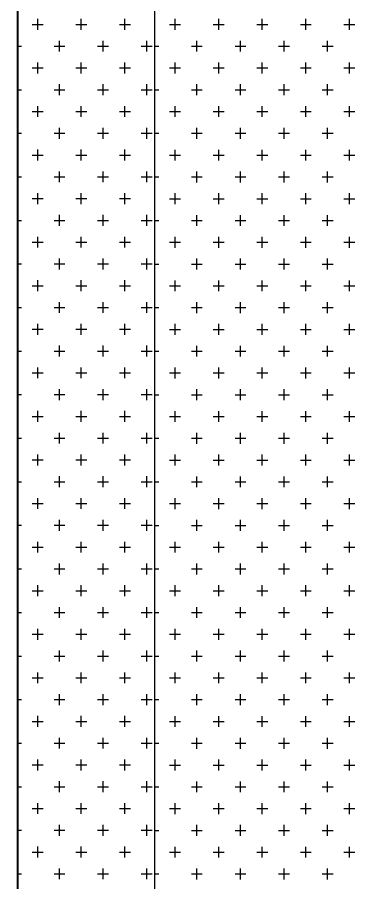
# Model space of a CAD drawing. Header units: millimetres. Extents: x 4398 to 33805, y 3079 to 23874.
# Drawn here: x 12648 to 13614, y 10170 to 12693 of the extents above; entities that cross this region are included whole.
import ezdxf

# ---------------------------------------------------------------- set-up
doc = ezdxf.new("R2010")
doc.units = ezdxf.units.MM

# ---------------------------------------------------------------- blocks, each defined once
blk = doc.blocks.new('sound-out')
h = blk.add_hatch()
h.set_pattern_fill('CROSS', color=5, scale=10)
h.set_pattern_definition([(0, (267263.22, 183677.87), (63.5, 63.5), [31.75, -95.25]), (90, (267279.094, 183661.99), (-63.5, 63.5), [31.75, -95.25])])
h.paths.add_polyline_path([(950872.9, 172740.1), (950474.5, 172740.1), (950474.5, 169262.1), (950872.9, 169262.1)])
h = blk.add_hatch()
h.set_pattern_fill('CROSS', color=5, scale=10)
h.set_pattern_definition([(0, (267663.48, 183677.65), (63.5, 63.5), [31.75, -95.25]), (90, (267679.356, 183661.77), (-63.5, 63.5), [31.75, -95.25])])
h.paths.add_polyline_path([(951574.8, 172739.9), (950874.8, 172739.9), (950874.8, 169261.9), (951574.8, 169261.9)])
for p, q in [((950472.9, 172782.1), (950472.9, 169182.1)), ((950474.5, 172740.1), (950474.5, 169262.1)), ((950872.9, 172741.7), (950872.9, 169260.5))]:
    blk.add_line(p, q)
blk = doc.blocks.new('1')
at = {"lineweight": 5}
blk.add_blockref('sound-out', (-937824.7, -159373.7), dxfattribs=at)

msp = doc.modelspace()

# ---------------------------------------------------------------- block references
msp.add_blockref('1', (0, 0))

doc.saveas('drawing.dxf')
